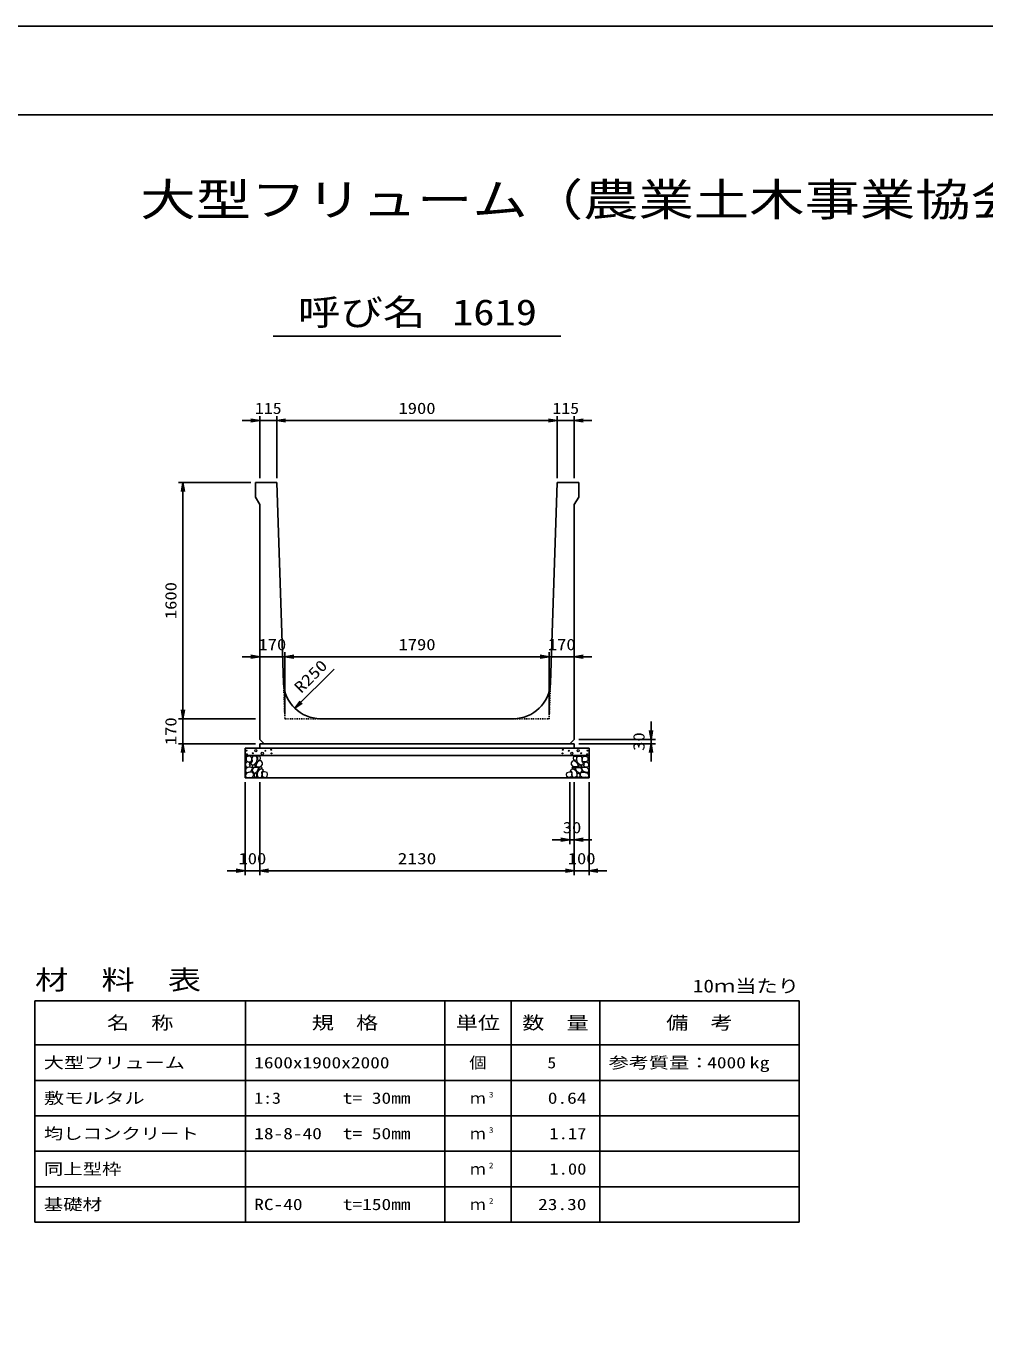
# Model space of a CAD drawing. Units: millimetres at full size. Extents: x 0 to 25230, y 0 to 17820.
# Drawn here: x 8469 to 14960, y 8910 to 17820 of the extents above; entities that cross this region are included whole.
import ezdxf
from ezdxf.enums import TextEntityAlignment as Align

# ---------------------------------------------------------------- set-up
doc = ezdxf.new("R2010")
doc.units = ezdxf.units.MM
doc.linetypes.add('DASHED_SPACED', pattern=[12, 6, -6])
for name, color, linetype, lineweight in [('D-DCR-HCHn', 4, 'Continuous', 9), ('D-MTR-FRAM', 7, 'Continuous', 25), ('D-MTR-LINE', 7, 'Continuous', 25), ('D-STR-DIM', 7, 'Continuous', 25), ('D-STR-STRn', 1, 'Continuous', 25), ('D-TTL', 2, 'Continuous', 25), ('D-TTL-TXT', 7, 'Continuous', 25)]:
    doc.layers.add(name, color=color, linetype=linetype, lineweight=lineweight)
doc.layers.add('D-MTR', color=7, linetype='Continuous')
doc.layers.add('D-MTR-TXT', color=7, linetype='Continuous')
doc.styles.add('ＭＳ ゴシック', font='')
doc.styles.get('ＭＳ ゴシック').set_extended_font_data('MS Gothic')

# ---------------------------------------------------------------- blocks, each defined once
blk = doc.blocks.new('open_arrow')
at = {"color": 0, "linetype": 'Continuous', "lineweight": -2}
blk.add_lwpolyline([(7.5, 1.25), (0, 0), (7.5, -1.25)], dxfattribs=at)

msp = doc.modelspace()

# ---------------------------------------------------------------- linework, layer by layer
at = {"layer": 'D-DCR-HCHn'}
for points in [[(9955.46, 12830.356), (9950.26, 12814.753), (9957.194, 12804.352), (9974.53, 12802.618), (9986.366, 12807.699), (9981.464, 12819.954), (9984.932, 12826.889), (9977.997, 12833.823), (9967.596, 12837.29)], [(9988.399, 12873.696), (9972.796, 12877.163), (9958.928, 12870.228), (9957.194, 12854.626), (9960.661, 12842.491), (9977.997, 12837.29), (9990.132, 12837.29), (9995.333, 12845.958), (9995.333, 12865.028)], [(10002.267, 12875.429), (9997.067, 12859.827), (9998.8, 12842.491), (9986.665, 12823.421), (10002.267, 12814.753), (10019.603, 12823.421), (10030.005, 12837.29), (10033.472, 12859.827), (10030.005, 12871.962), (10019.603, 12877.163)], [(10031.739, 12833.823), (10023.071, 12813.02), (10030.005, 12804.352), (10050.808, 12804.352), (10059.476, 12807.819), (10068.144, 12819.954), (10068.144, 12830.356), (10059.476, 12844.224), (10049.074, 12845.958)], [(10035.206, 12871.962), (10035.206, 12851.159), (10043.874, 12845.958), (10052.542, 12851.159), (10054.275, 12863.294), (10052.542, 12873.696), (10040.407, 12877.163)], [(12198.261, 12833.823), (12206.929, 12813.02), (12199.995, 12804.352), (12179.192, 12804.352), (12170.524, 12807.819), (12161.856, 12819.954), (12161.856, 12830.356), (12170.524, 12844.224), (12180.926, 12845.958)], [(12194.794, 12871.962), (12194.794, 12851.159), (12186.126, 12845.958), (12177.458, 12851.159), (12175.725, 12863.294), (12177.458, 12873.696), (12189.593, 12877.163)], [(12227.733, 12875.429), (12232.933, 12859.827), (12231.2, 12842.491), (12243.335, 12823.421), (12227.733, 12814.753), (12210.397, 12823.421), (12199.995, 12837.29), (12196.528, 12859.827), (12199.995, 12871.962), (12210.397, 12877.163)], [(12241.601, 12873.696), (12257.204, 12877.163), (12271.072, 12870.228), (12272.806, 12854.626), (12269.339, 12842.491), (12252.003, 12837.29), (12239.868, 12837.29), (12234.667, 12845.958), (12234.667, 12865.028)], [(12274.54, 12830.356), (12279.74, 12814.753), (12272.806, 12804.352), (12255.47, 12802.618), (12243.634, 12807.699), (12248.536, 12819.954), (12245.068, 12826.889), (12252.003, 12833.823), (12262.404, 12837.29)], [(9988.366, 12772.757), (10001.208, 12792.019), (9999.603, 12796.834), (9981.946, 12801.65), (9965.894, 12800.045), (9954.658, 12790.414), (9953.052, 12779.177), (9954.658, 12767.941), (9967.499, 12764.731)], [(9994.787, 12732.627), (10006.023, 12737.443), (10009.234, 12753.494), (10002.813, 12764.731), (9991.577, 12767.941), (9977.13, 12766.336), (9961.078, 12759.915), (9953.052, 12750.284), (9953.052, 12739.048), (9957.868, 12732.627), (9977.13, 12734.232)], [(10005.735, 12814.753), (9997.067, 12807.819), (10000.534, 12802.618), (10012.669, 12802.618), (10017.87, 12804.352), (10021.337, 12811.286), (10016.136, 12816.487)], [(10033.311, 12772.757), (10041.337, 12792.019), (10034.916, 12800.045), (10015.654, 12800.045), (10007.628, 12796.834), (9999.603, 12785.598), (9999.603, 12775.967), (10007.628, 12763.125), (10017.259, 12761.52)], [(10030.101, 12737.443), (10030.101, 12756.705), (10022.075, 12761.52), (10014.049, 12756.705), (10012.444, 12745.469), (10014.049, 12735.837), (10025.285, 12732.627)], [(10060.599, 12734.232), (10065.415, 12748.679), (10063.81, 12764.731), (10075.046, 12782.388), (10060.599, 12790.414), (10044.548, 12782.388), (10034.916, 12769.546), (10031.706, 12748.679), (10034.916, 12737.443), (10044.548, 12732.627)], [(10057.389, 12790.414), (10065.415, 12796.834), (10062.204, 12801.65), (10050.968, 12801.65), (10046.153, 12800.045), (10042.942, 12793.624), (10047.758, 12788.808)], [(10073.441, 12735.837), (10087.887, 12732.627), (10100.729, 12739.048), (10102.334, 12753.494), (10099.124, 12764.731), (10083.072, 12769.546), (10071.836, 12769.546), (10067.02, 12761.52), (10067.02, 12743.863)], [(12156.559, 12735.837), (12142.113, 12732.627), (12129.271, 12739.048), (12127.666, 12753.494), (12130.876, 12764.731), (12146.928, 12769.546), (12158.164, 12769.546), (12162.98, 12761.52), (12162.98, 12743.863)], [(12169.401, 12734.232), (12164.585, 12748.679), (12166.19, 12764.731), (12154.954, 12782.388), (12169.401, 12790.414), (12185.452, 12782.388), (12195.084, 12769.546), (12198.294, 12748.679), (12195.084, 12737.443), (12185.452, 12732.627)], [(12172.611, 12790.414), (12164.585, 12796.834), (12167.796, 12801.65), (12179.032, 12801.65), (12183.847, 12800.045), (12187.058, 12793.624), (12182.242, 12788.808)], [(12196.689, 12772.757), (12188.663, 12792.019), (12195.084, 12800.045), (12214.346, 12800.045), (12222.372, 12796.834), (12230.397, 12785.598), (12230.397, 12775.967), (12222.372, 12763.125), (12212.741, 12761.52)], [(12199.899, 12737.443), (12199.899, 12756.705), (12207.925, 12761.52), (12215.951, 12756.705), (12217.556, 12745.469), (12215.951, 12735.837), (12204.715, 12732.627)], [(12224.265, 12814.753), (12232.933, 12807.819), (12229.466, 12802.618), (12217.331, 12802.618), (12212.13, 12804.352), (12208.663, 12811.286), (12213.864, 12816.487)], [(12235.213, 12732.627), (12223.977, 12737.443), (12220.766, 12753.494), (12227.187, 12764.731), (12238.423, 12767.941), (12252.87, 12766.336), (12268.922, 12759.915), (12276.948, 12750.284), (12276.948, 12739.048), (12272.132, 12732.627), (12252.87, 12734.232)], [(12241.634, 12772.757), (12228.792, 12792.019), (12230.397, 12796.834), (12248.054, 12801.65), (12264.106, 12800.045), (12275.342, 12790.414), (12276.948, 12779.177), (12275.342, 12767.941), (12262.501, 12764.731)]]:
    msp.add_lwpolyline(points, close=True, dxfattribs=at)
for centre, radius in [((10023.336, 12913.955), 7.5), ((10128.131, 12920.006), 3), ((12101.869, 12920.006), 3), ((12206.664, 12913.955), 7.5), ((9960.727, 12913.955), 3), ((9961.869, 12888.91), 3), ((10002.292, 12895.752), 3), ((10066.664, 12894.961), 7.5), ((10087.708, 12913.164), 3), ((10129.273, 12894.961), 3), ((12100.727, 12894.961), 3), ((12142.292, 12913.164), 3), ((12163.336, 12894.961), 7.5), ((12227.708, 12895.752), 3), ((12268.131, 12888.91), 3), ((12269.273, 12913.955), 3)]:
    msp.add_circle(centre, radius, dxfattribs=at)
at = {"layer": 'D-MTR-FRAM'}
for p, q in [((8527.5, 11220), (13702.5, 11220)), ((8527.5, 11220), (8527.5, 9720)), ((13702.5, 11220), (13702.5, 9720)), ((8527.5, 9720), (13702.5, 9720))]:
    msp.add_line(p, q, dxfattribs=at)
at = {"layer": 'D-MTR-LINE'}
for p, q in [((9952.5, 11220), (9952.5, 9720)), ((11302.5, 11220), (11302.5, 9720)), ((11752.5, 11220), (11752.5, 9720)), ((12352.5, 11220), (12352.5, 9720)), ((8527.5, 10920), (13702.5, 10920)), ((8527.5, 10680), (13702.5, 10680)), ((8527.5, 10440), (13702.5, 10440)), ((8527.5, 10200), (13702.5, 10200)), ((8527.5, 9960), (13702.5, 9960))]:
    msp.add_line(p, q, dxfattribs=at)
at = {"layer": 'D-STR-DIM'}
for p, q in [((9930, 15150), (10285, 15150)), ((10050, 14760), (10050, 15180)), ((10165, 14760), (10165, 15180)), ((10165, 14760), (10165, 15180)), ((10165, 15150), (12065, 15150)), ((11945, 15150), (12300, 15150)), ((12065, 14760), (12065, 15180)), ((12065, 14760), (12065, 15180)), ((12180, 14760), (12180, 15180)), ((9990, 14730), (9500, 14730)), ((9530, 14730), (9530, 13130)), ((9930, 13550), (10340, 13550)), ((10220, 13160), (10220, 13580)), ((10220, 13160), (10220, 13580)), ((10220, 13550), (12010, 13550)), ((11890, 13550), (12300, 13550)), ((12010, 13160), (12010, 13580)), ((12010, 13160), (12010, 13580)), ((10287.84, 13200.212), (10553.005, 13465.377)), ((9530, 13250), (9530, 12840)), ((10020, 13130), (9500, 13130)), ((10020, 13130), (9500, 13130)), ((12700, 13110), (12700, 12840)), ((10020, 12960), (9500, 12960)), ((12210, 12990), (12730, 12990)), ((12210, 12960), (12730, 12960)), ((9950, 12700), (9950, 12070)), ((10050, 12700), (10050, 12070)), ((10050, 12700), (10050, 12070)), ((12150, 12700), (12150, 12280)), ((12180, 12700), (12180, 12070)), ((12180, 12700), (12180, 12070)), ((12180, 12700), (12180, 12280)), ((12280, 12700), (12280, 12070)), ((12030, 12310), (12300, 12310)), ((10170, 12100), (9830, 12100)), ((10050, 12100), (12180, 12100)), ((12400, 12100), (12060, 12100))]:
    msp.add_line(p, q, dxfattribs=at)
at = {"layer": 'D-STR-STRn'}
for p, q in [((10020, 14730), (10165, 14730)), ((10020, 14630), (10020, 14730)), ((10165, 14730), (10211.701, 13371.411)), ((12065, 14730), (12018.299, 13371.411)), ((12210, 14730), (12065, 14730)), ((12210, 14630), (12210, 14730)), ((10020, 14630), (10050, 14580)), ((12210, 14630), (12180, 14580)), ((10050, 12990), (10050, 14580)), ((12180, 12990), (12180, 14580)), ((10461.554, 13130), (11768.446, 13130)), ((9950, 12730), (9950, 12930)), ((9950, 12930), (12280, 12930)), ((10050, 12990), (10080, 12960)), ((10050, 12960), (12180, 12960)), ((10050, 12960), (10050, 12930)), ((12180, 12990), (12150, 12960)), ((12180, 12960), (12180, 12930)), ((12280, 12730), (12280, 12930)), ((9950, 12880), (12280, 12880)), ((9950, 12730), (12280, 12730))]:
    msp.add_line(p, q, dxfattribs=at)
at = {"layer": 'D-STR-STRn', "color": 2, "linetype": 'DASHED_SPACED'}
for p, q in [((10211.701, 13371.411), (10220, 13130)), ((12010, 13130), (12018.299, 13371.411)), ((10220, 13130), (10461.554, 13130)), ((11768.446, 13130), (12010, 13130))]:
    msp.add_line(p, q, dxfattribs=at)
at = {"layer": 'D-STR-STRn'}
for centre, start, end in [((10461.554, 13380), 181.96877, 270), ((11768.446, 13380), 270, 358.03123)]:
    msp.add_arc(centre, 250, start, end, dxfattribs=at)
at = {"layer": 'D-TTL'}
for points in [[(0, 0), (25230, 0), (25230, 17820), (0, 17820)], [(600, 600), (24630, 600), (24630, 17220), (600, 17220)]]:
    msp.add_lwpolyline(points, close=True, dxfattribs=at)
at = {"layer": 'D-TTL-TXT'}
msp.add_line((10140, 15720), (12090, 15720), dxfattribs=at)

# ---------------------------------------------------------------- block references
at = {"layer": 'D-STR-DIM', "xscale": 8, "yscale": 8}
for p, rotation in [((10050, 15150), 180), ((12065, 15150), 180), ((12065, 15150), 180), ((9530, 14730), 270), ((10050, 13550), 180), ((12010, 13550), 180), ((12010, 13550), 180), ((9530, 13130), 90), ((9530, 13130), 90), ((10287.84, 13200.212), 45), ((12700, 12990), 90), ((9530, 12960), 270), ((12700, 12960), 270), ((12150, 12310), 180), ((9950, 12100), 180), ((12180, 12100), 180), ((12180, 12100), 180)]:
    msp.add_blockref('open_arrow', p, dxfattribs=dict(at, rotation=rotation))
for p in [(10165, 15150), (10165, 15150), (12180, 15150), (10220, 13550), (10220, 13550), (12180, 13550), (12180, 12310), (10050, 12100), (10050, 12100), (12280, 12100)]:
    msp.add_blockref('open_arrow', p, dxfattribs=at)

# ---------------------------------------------------------------- texts
at = {"layer": 'D-MTR', "style": 'ＭＳ ゴシック', "width": 1.25}
msp.add_text('材\u3000料\u3000表', height=132, dxfattribs=at).set_placement((8527.5, 11256), align=Align.BOTTOM_LEFT)
at = {"layer": 'D-MTR', "style": 'ＭＳ ゴシック', "width": 1.2}
msp.add_text('10ｍ当たり', height=87.98, dxfattribs=at).set_placement((13702.5, 11249), align=Align.BOTTOM_RIGHT)
at = {"layer": 'D-MTR-TXT', "style": 'ＭＳ ゴシック'}
for s, height, width, p in [('名\u3000称', 87.98, 1.25, (9240, 11070)), ('規\u3000格', 87.98, 1.25, (10627.5, 11070)), ('単位', 87.98, 1.25, (11527.5, 11070)), ('数\u3000量', 87.98, 1.25, (12052.5, 11070)), ('備\u3000考', 87.98, 1.25, (13027.5, 11070)), ('個', 76.98, 1.1, (11527.5, 10800))]:
    msp.add_text(s, height=height, dxfattribs=dict(at, width=width)).set_placement(p, align=Align.MIDDLE_CENTER)
for s, width, p in [('大型フリューム', 1.3, (8587.5, 10800)), ('1600x1900x2000', 1.25, (10012.5, 10800)), ('参考質量：    kg', 1.3, (12412.5, 10800)), ('敷モルタル', 1.3, (8587.5, 10560)), ('1:3', 1.15, (10012.5, 10560)), ('t= 30mm', 1.25, (10612.5, 10560)), ('均しコンクリート', 1.25, (8587.5, 10320)), ('18-8-40', 1.25, (10012.5, 10320)), ('t= 50mm', 1.25, (10612.5, 10320)), ('同上型枠', 1.25, (8587.5, 10080)), ('基礎材', 1.25, (8587.5, 9840)), ('RC-40', 1.25, (10012.5, 9840)), ('t=150mm', 1.25, (10612.5, 9840))]:
    msp.add_text(s, height=76.98, dxfattribs=dict(at, width=width)).set_placement(p, align=Align.MIDDLE_LEFT)
for s, width, p in [('5', 1.15, (12057.83, 10800)), ('4000', 1.25, (13342.5, 10800)), ('0.64', 1.25, (12262.5, 10560)), ('1.17', 1.2, (12262.5, 10320)), ('1.00', 1.2, (12262.5, 10080)), ('23.30', 1.25, (12262.5, 9840))]:
    msp.add_text(s, height=76.98, dxfattribs=dict(at, width=width)).set_placement(p, align=Align.MIDDLE_RIGHT)
for p in [(11527.5, 10560), (11527.5, 10320), (11527.5, 10080), (11527.5, 9840)]:
    msp.add_text('ｍ', height=76.98, dxfattribs=at).set_placement(p, align=Align.MIDDLE_CENTER)
at = {"layer": 'D-MTR-TXT', "style": 'ＭＳ ゴシック', "width": 1.15}
for s, p in [('3', (11602.5, 10553)), ('3', (11602.5, 10313)), ('2', (11602.5, 10073)), ('2', (11602.5, 9833))]:
    msp.add_text(s, height=38.49, dxfattribs=at).set_placement(p, align=Align.BOTTOM_LEFT)
at = {"layer": 'D-STR-DIM', "style": 'ＭＳ ゴシック'}
for s, width, p in [('115', 1.15, (10107.5, 15232.5)), ('1900', 1.2, (11115, 15232.5)), ('115', 1.15, (12122.5, 15232.5)), ('170', 1.2, (10135, 13632.5)), ('1790', 1.2, (11115, 13632.5)), ('170', 1.2, (12095, 13632.5)), ('30', 1.2, (12165, 12392.5)), ('100', 1.2, (10000, 12182.5)), ('2130', 1.25, (11115, 12182.5)), ('100', 1.2, (12230, 12182.5))]:
    msp.add_text(s, height=76.98, dxfattribs=dict(at, width=width)).set_placement(p, align=Align.MIDDLE_CENTER)
at = {"layer": 'D-STR-DIM', "style": 'ＭＳ ゴシック', "width": 1.2}
for s, p in [('1600', (9447.5, 13930)), ('170', (9447.5, 13045)), ('30', (12617.5, 12975))]:
    msp.add_text(s, height=76.98, rotation=90, dxfattribs=at).set_placement(p, align=Align.MIDDLE_CENTER)
at = {"layer": 'D-STR-DIM', "style": 'ＭＳ ゴシック', "width": 1.25}
msp.add_text('R250', height=76.98, rotation=45, dxfattribs=at).set_placement((10346.25, 13281.25), align=Align.BOTTOM_LEFT)
at = {"layer": 'D-TTL-TXT', "style": 'ＭＳ ゴシック'}
for s, height, width, p in [('大型フリューム（農業土木事業協会型）', 219.9, 1.25, (12615, 16470)), ('呼び名', 176, 1.2, (10740, 15742.5)), ('1619', 176, 1.2, (11640, 15742.5))]:
    msp.add_text(s, height=height, dxfattribs=dict(at, width=width)).set_placement(p, align=Align.BOTTOM_CENTER)

doc.saveas('drawing.dxf')
